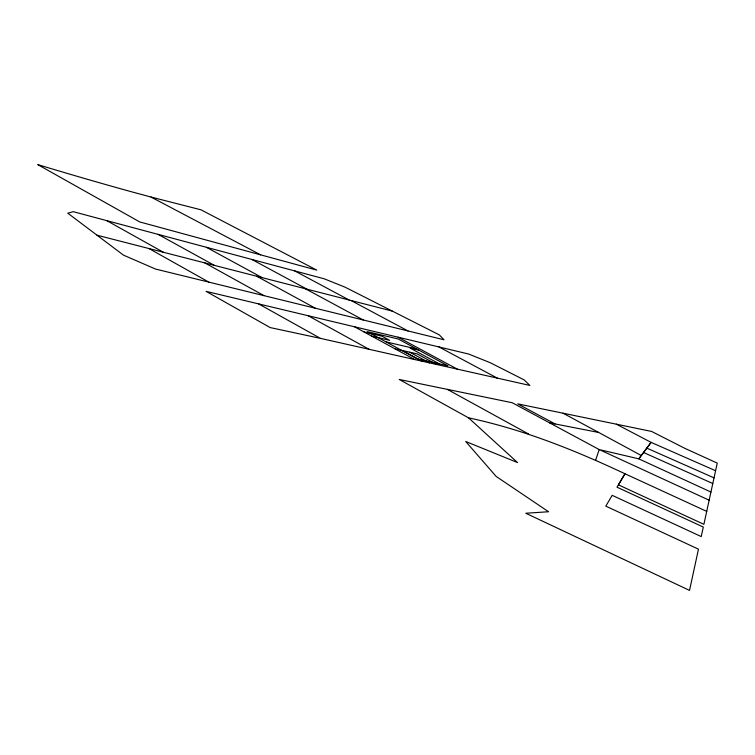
<?xml version="1.0" encoding="UTF-8"?>
<svg xmlns="http://www.w3.org/2000/svg" width="755" height="755" viewBox="0 0 755 755"><rect width="100%" height="100%" fill="white"/><g stroke="black" fill="none" stroke-linecap="round" stroke-linejoin="round"><path stroke-width="1.13" d="M706.746 511.399L624.97 473.762L618.439 484.852L703.887 524.319L717.25 463.108L684.842 448.338L651.622 431.445L517.722 403.868L555.029 423.923M595.62 460.182L599.196 449.565L512.22 402.736L399.216 379.454L468.506 417.826L517.553 462.579L465.703 441.486L496.148 476.424L548.564 511.748L525.782 513.249L689.532 590.401L698.469 549.168L605.793 506.124L612.182 495.337L701.225 536.578L703.311 527.066L616.995 487.183L624.97 473.762C574.781 450.159 522.922 429.387 468.506 417.826M709.134 500.206L599.196 449.565L638.796 458.851L651.093 442.373L715.598 470.724M710.946 492.043L638.796 458.851L651.093 442.373L616.316 424.159M549.621 422.875L598.649 432.455L641.297 455.52M320.441 338.372L529.868 385.437L524.093 379.869L490.382 362.777L468.685 354.048L206.096 291.355L270.186 327.576L320.441 338.372L258.559 303.869M394.922 348.791L417.147 353.897L436.739 364.514M418.78 350.103L410.135 348.083L439.25 363.834M385.994 341.864L416.864 349.065M371.658 336.117L389.637 340.345L382.021 336.211L364.004 331.945M208.871 282.134L444.006 339.778L439.259 334.861L345.044 287.164L324.244 278.812L73.263 211.683L67.78 213.174L123.461 255.133L155.521 269.054L208.871 282.134L148.999 248.555M96.989 235.192L392.373 311.126M150.981 197.036L200.962 209.805L316.798 270.13L139.722 221.932L37.75 164.599A1099.865 78.52 21.1 0 0 131.691 191.827L150.981 197.036L260.626 254.841M646.827 448.13L714.013 477.858M643.581 452.5L712.777 483.53M438.938 346.941L497.3 378.113M350.981 300.49L408.04 330.964M294.667 270.894L349.103 299.99M398.093 337.202L457.36 369.157M251.877 259.465L306.889 289.146M305.388 288.759L363.249 319.978M563.051 413.202L598.649 432.455M409.823 352.217L429.463 362.872M402.415 350.509L422.102 361.22M354.567 326.802L414.684 359.559M206.37 247.281L262.004 277.595M256.747 276.255L315.401 308.248M447.347 389.372L528.547 434.002M308.172 315.722L369.129 349.32M158.106 234.371L214.326 265.345M204.794 262.9L263.995 295.639M106.795 220.649L163.335 252.236M447.8 365.769L417.251 358.861L367.175 331.624L398.234 339.004L447.8 365.769"/></g></svg>
